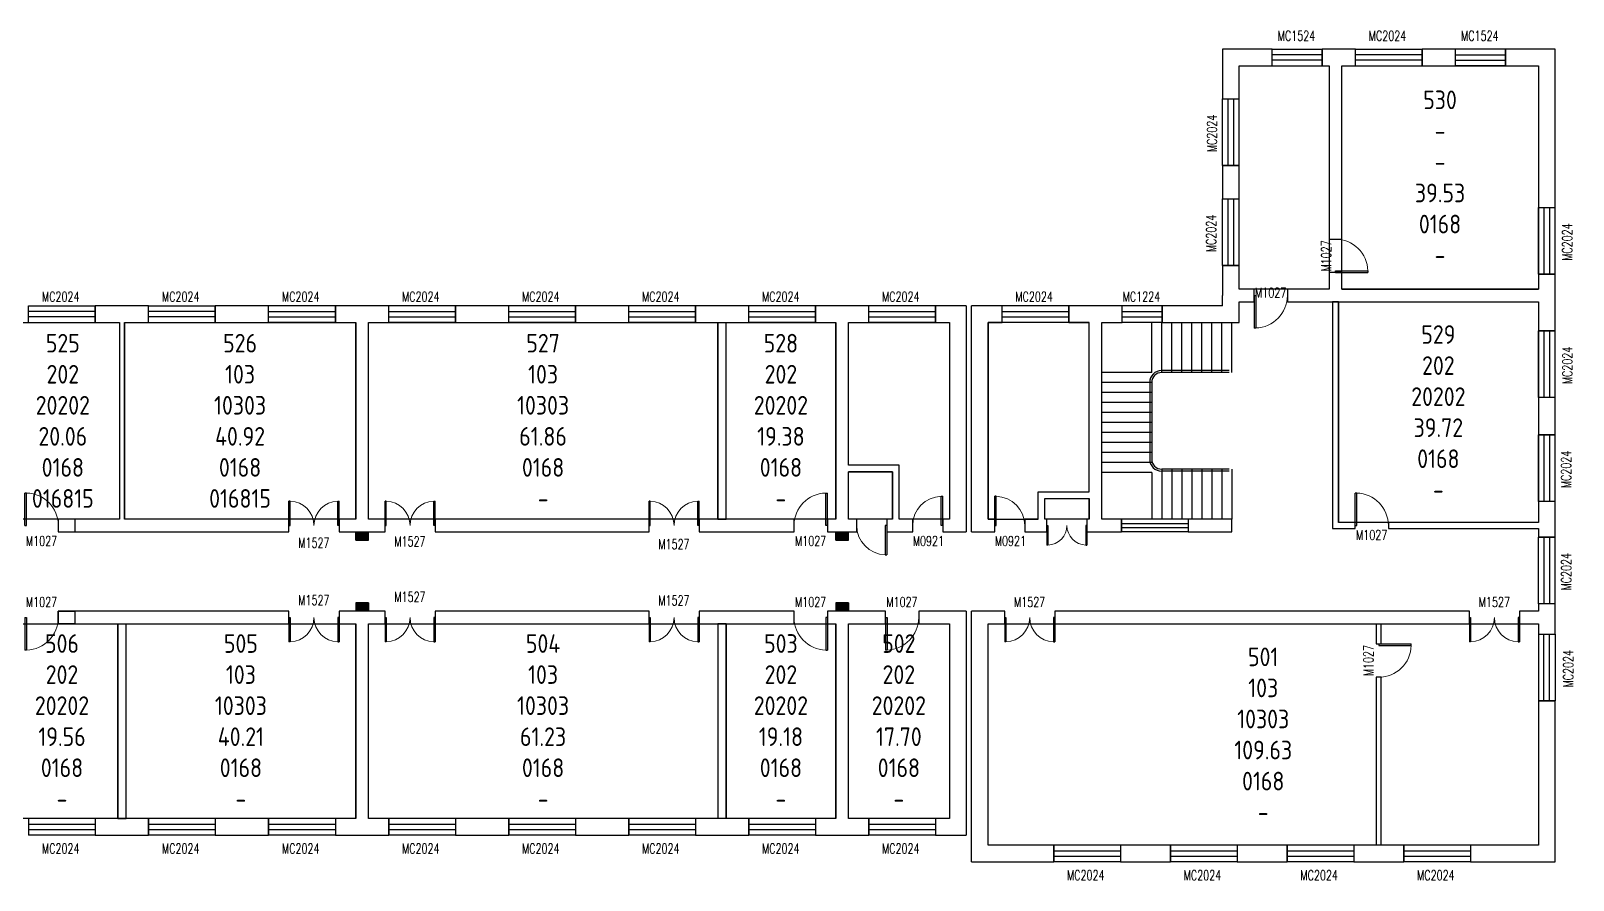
# Model space of a CAD drawing. Extents: x 249962 to 340634, y -29609 to 843.
# Drawn here: x 294367 to 340634, y -29609 to -4132 of the extents above; entities that cross this region are included whole.
import ezdxf

# ---------------------------------------------------------------- set-up
doc = ezdxf.new("R2010")
doc.units = 0
doc.header["$LTSCALE"] = 1000
doc.header["$MEASUREMENT"] = 0
for name, color, linetype in [('body', 30, 'Continuous'), ('RM', 4, 'Continuous'), ('RM$', 5, 'Continuous'), ('RM$TXT', 5, 'Continuous')]:
    doc.layers.add(name, color=color, linetype=linetype)
doc.layers.get('0').freeze()
doc.styles.add('_TCH_WINDOW', font='SIMPLEX', dxfattribs={"height": 3.5, "bigfont": 'GBCBIG'})
doc.styles.add('HZ', font='gbenor.shx', dxfattribs={"bigfont": 'hztxt.shx'})

# ---------------------------------------------------------------- blocks, each defined once
blk = doc.blocks.new('$TCHSYS$WIN2D')
for p, q in [((-0.5, 0.5), (0.5, 0.5)), ((-0.5, 0.5), (-0.5, -0.5)), ((0.5, 0.5), (0.5, -0.5)), ((0.5, 0.167), (-0.5, 0.167)), ((0.5, -0.167), (-0.5, -0.167)), ((-0.5, -0.5), (0.5, -0.5))]:
    blk.add_line(p, q)
blk = doc.blocks.new('$DorLib2D$00000002')
for p, q in [((-0.5, 0), (-0.5, 0.4875)), ((-0.475, 0.4875), (-0.5, 0.4875)), ((-0.475, 0), (-0.475, 0.4875)), ((0.475, 0), (0.475, 0.4875)), ((0.475, 0.4875), (0.5, 0.4875)), ((0.5, 0), (0.5, 0.4875)), ((-0.5, 0), (-0.475, 0)), ((0.5, 0), (0.475, 0))]:
    blk.add_line(p, q)
at = {"lineweight": 13}
for centre, start, end in [((-0.4875, 0), 0, 88.53072), ((0.4875, 0), 91.46928, 180)]:
    blk.add_arc(centre, 0.4875, start, end, dxfattribs=at)
blk = doc.blocks.new('$DorLib2D$00000001')
for p, q in [((0.45, 0.975), (0.5, 0.975)), ((0.45, 0), (0.45, 0.975)), ((0.5, 0), (0.5, 0.975)), ((0.5, 0), (0.45, 0))]:
    blk.add_line(p, q)
at = {"lineweight": 13}
blk.add_arc((0.475, 0), 0.975, 91.4693, 180, dxfattribs=at)

msp = doc.modelspace()

# ---------------------------------------------------------------- hatches: boundary and pattern name
at = {"layer": 'body'}
for points in [[(304491, -19411), (304491, -19161), (304111, -19161), (304111, -19411)], [(318891, -19411), (318891, -19161), (318511, -19161), (318511, -19411)], [(304111, -21290), (304111, -21541), (304491, -21541), (304491, -21290)], [(318511, -21290), (318511, -21541), (318891, -21541), (318891, -21290)]]:
    msp.add_hatch(color=30, dxfattribs=at).paths.add_polyline_path(points)

# ---------------------------------------------------------------- linework, layer by layer
at = {"layer": 'body', "color": 30}
for p, q in [((331601, -4681), (330111, -4681)), ((330111, -4681), (330111, -6171)), ((331601, -5181), (331601, -4681)), ((333501, -4681), (333101, -4681)), ((333101, -4681), (333101, -5181)), ((334101, -4681), (333501, -4681)), ((334101, -5181), (334101, -4681)), ((337101, -4681), (336101, -4681)), ((336101, -4681), (336101, -5181)), ((337101, -5181), (337101, -4681)), ((340091, -4681), (338601, -4681)), ((338601, -4681), (338601, -5181)), ((330611, -5181), (331601, -5181)), ((330611, -6171), (330611, -5181)), ((333101, -5181), (333311, -5181)), ((333311, -5181), (333311, -10381)), ((333691, -10381), (333691, -5181)), ((333691, -5181), (334101, -5181)), ((336101, -5181), (337101, -5181)), ((338601, -5181), (339591, -5181)), ((339591, -5181), (339591, -9431)), ((330111, -6171), (330611, -6171)), ((330611, -8171), (330111, -8171)), ((330111, -8171), (330111, -9171)), ((330611, -9171), (330611, -8171)), ((330111, -9171), (330611, -9171)), ((339591, -9431), (340091, -9431)), ((333311, -10381), (333691, -10381)), ((330611, -11171), (330111, -11171)), ((330111, -11171), (330111, -12071)), ((330611, -11881), (330611, -11171)), ((333691, -11381), (333311, -11381)), ((333311, -11381), (333311, -11881)), ((333691, -11881), (333691, -11381)), ((340091, -11431), (339591, -11431)), ((339591, -11431), (339591, -11881)), ((331061, -11881), (330611, -11881)), ((331061, -12261), (331061, -11881)), ((333311, -11881), (332061, -11881)), ((332061, -11881), (332061, -12261)), ((333691, -11881), (339591, -11881)), ((297101, -12381), (296301, -12381)), ((296301, -12381), (296301, -12881)), ((297901, -12381), (297101, -12381)), ((297901, -12881), (297901, -12381)), ((301501, -12381), (299901, -12381)), ((299901, -12381), (299901, -12881)), ((301501, -12881), (301501, -12381)), ((304301, -12381), (303501, -12381)), ((303501, -12381), (303501, -12881)), ((305101, -12381), (304301, -12381)), ((305101, -12881), (305101, -12381)), ((308701, -12381), (307101, -12381)), ((307101, -12381), (307101, -12881)), ((308701, -12881), (308701, -12381)), ((312301, -12381), (310701, -12381)), ((310701, -12381), (310701, -12881)), ((312301, -12881), (312301, -12381)), ((315901, -12381), (314301, -12381)), ((314301, -12381), (314301, -12881)), ((315901, -12881), (315901, -12381)), ((318701, -12381), (317901, -12381)), ((317901, -12381), (317901, -12881)), ((319501, -12381), (318701, -12381)), ((319501, -12881), (319501, -12381)), ((322421, -12381), (321501, -12381)), ((321501, -12381), (321501, -12881)), ((322421, -12381), (322421, -19161)), ((322581, -19161), (322581, -12381)), ((323501, -12381), (322581, -12381)), ((323501, -12881), (323501, -12381)), ((326301, -12381), (325501, -12381)), ((325501, -12381), (325501, -12881)), ((327101, -12381), (326301, -12381)), ((327101, -12881), (327101, -12381)), ((330111, -12381), (328301, -12381)), ((328301, -12381), (328301, -12881)), ((330111, -12381), (330111, -12071)), ((330611, -12881), (330611, -12261)), ((330611, -12261), (331061, -12261)), ((332061, -12261), (333501, -12261)), ((333411, -12261), (333411, -19061)), ((333591, -12261), (333411, -12261)), ((333501, -12261), (339591, -12261)), ((333591, -12261), (333591, -18881)), ((339591, -12261), (339591, -13131)), ((296301, -12881), (297026, -12881)), ((297026, -12881), (297026, -18781)), ((297176, -12881), (297176, -18781)), ((297176, -12881), (297901, -12881)), ((299901, -12881), (301501, -12881)), ((303501, -12881), (304111, -12881)), ((304111, -18781), (304111, -12881)), ((304491, -12881), (305101, -12881)), ((304491, -18781), (304491, -12881)), ((307101, -12881), (308701, -12881)), ((310701, -12881), (312301, -12881)), ((314301, -12881), (315901, -12881)), ((314976, -18781), (314976, -12881)), ((314976, -12881), (315226, -12881)), ((315226, -18781), (315226, -12881)), ((317901, -12881), (318511, -12881)), ((318511, -17261), (318511, -12881)), ((318891, -12881), (319501, -12881)), ((318891, -17161), (318891, -12881)), ((321501, -12881), (321921, -12881)), ((321921, -12881), (321921, -18781)), ((323081, -18781), (323081, -12881)), ((323081, -12881), (323501, -12881)), ((325501, -12881), (326111, -12881)), ((326111, -17961), (326111, -12881)), ((326491, -12881), (327101, -12881)), ((326491, -18061), (326491, -12881)), ((327991, -14381), (327991, -12881)), ((328291, -14381), (328291, -12881)), ((328301, -12881), (330611, -12881)), ((328591, -14381), (328591, -12881)), ((328891, -14381), (328891, -12881)), ((329191, -14381), (329191, -12881)), ((329491, -14381), (329491, -12881)), ((329791, -14381), (329791, -12881)), ((330091, -14381), (330091, -12881)), ((330391, -14381), (330391, -12881)), ((339591, -13131), (340091, -13131)), ((330311, -14321), (328291, -14321)), ((327991, -14381), (326491, -14381)), ((327991, -14681), (326491, -14681)), ((327931, -14681), (327931, -16981)), ((327991, -14681), (327991, -16981)), ((330311, -14381), (328291, -14381)), ((327991, -14981), (326491, -14981)), ((339591, -15131), (339591, -16251)), ((340091, -15131), (339591, -15131)), ((327991, -15281), (326491, -15281)), ((327991, -15581), (326491, -15581)), ((327991, -15881), (326491, -15881)), ((327991, -16181), (326491, -16181)), ((327991, -16481), (326491, -16481)), ((339591, -16251), (340091, -16251)), ((327991, -16781), (326491, -16781)), ((327991, -17081), (326491, -17081)), ((318511, -18781), (318511, -17261)), ((320417, -17161), (318891, -17161)), ((318891, -18781), (318891, -17361)), ((320217, -17361), (318891, -17361)), ((320217, -18781), (320217, -17361)), ((320417, -18781), (320417, -17161)), ((327991, -17381), (326491, -17381)), ((327991, -17381), (327991, -18781)), ((330311, -17281), (328291, -17281)), ((328291, -17281), (328291, -18781)), ((330311, -17341), (328291, -17341)), ((328591, -17281), (328591, -18781)), ((328891, -17281), (328891, -18781)), ((329191, -17281), (329191, -18781)), ((329491, -17281), (329491, -18781)), ((329791, -17281), (329791, -18781)), ((330091, -17281), (330091, -18781)), ((330391, -17281), (330391, -18781)), ((324584, -18781), (324584, -17961)), ((324584, -17961), (326111, -17961)), ((324784, -18781), (324784, -18161)), ((324784, -18161), (326111, -18161)), ((326111, -18781), (326111, -18161)), ((326491, -18781), (326491, -18061)), ((340091, -18251), (339591, -18251)), ((339591, -18251), (339591, -18881)), ((297026, -18781), (295191, -18781)), ((295191, -18781), (295191, -19161)), ((295691, -18781), (295691, -19161)), ((302111, -18781), (297176, -18781)), ((302111, -19161), (302111, -18781)), ((304111, -18781), (303611, -18781)), ((303611, -18781), (303611, -19161)), ((304991, -18781), (304491, -18781)), ((304991, -19161), (304991, -18781)), ((312911, -18781), (306491, -18781)), ((306491, -18781), (306491, -19161)), ((312911, -19161), (312911, -18781)), ((317261, -18781), (314411, -18781)), ((314411, -18781), (314411, -19161)), ((314976, -18781), (315226, -18781)), ((317261, -19161), (317261, -18781)), ((318511, -18781), (318261, -18781)), ((318261, -18781), (318261, -19161)), ((319142, -18781), (318891, -18781)), ((319142, -19161), (319142, -18781)), ((320217, -18781), (320042, -18781)), ((320042, -18781), (320042, -19161)), ((320821, -18781), (320417, -18781)), ((320821, -19161), (320821, -18781)), ((321921, -18781), (321721, -18781)), ((321721, -18781), (321721, -19161)), ((323281, -18781), (323081, -18781)), ((323281, -19161), (323281, -18781)), ((324584, -18781), (324181, -18781)), ((324181, -18781), (324181, -19161)), ((324847, -18781), (324784, -18781)), ((324847, -19161), (324847, -18781)), ((326111, -18781), (326047, -18781)), ((326047, -18781), (326047, -19161)), ((327083, -18781), (326491, -18781)), ((327083, -19161), (327083, -18781)), ((330391, -18781), (329083, -18781)), ((329083, -18781), (329083, -19161)), ((330391, -19161), (330391, -18781)), ((334091, -18881), (333591, -18881)), ((334091, -19061), (334091, -18881)), ((339591, -18881), (335091, -18881)), ((335091, -18881), (335091, -19061)), ((295191, -19161), (297101, -19161)), ((297101, -19161), (302111, -19161)), ((303611, -19161), (304301, -19161)), ((304111, -19411), (304111, -19161)), ((304111, -19161), (304491, -19161)), ((304111, -19411), (304491, -19411)), ((304301, -19161), (304991, -19161)), ((304491, -19411), (304491, -19161)), ((306491, -19161), (312911, -19161)), ((314411, -19161), (317261, -19161)), ((318261, -19161), (318701, -19161)), ((318511, -19411), (318511, -19161)), ((318511, -19161), (318891, -19161)), ((318511, -19411), (318891, -19411)), ((318701, -19161), (319142, -19161)), ((318891, -19411), (318891, -19161)), ((320042, -19161), (320317, -19161)), ((320317, -19161), (320821, -19161)), ((321721, -19161), (322421, -19161)), ((322581, -19161), (323281, -19161)), ((324181, -19161), (324684, -19161)), ((324684, -19161), (324847, -19161)), ((326047, -19161), (326301, -19161)), ((326301, -19161), (327083, -19161)), ((329083, -19161), (330391, -19161)), ((333411, -19061), (334091, -19061)), ((335091, -19061), (339591, -19061)), ((339591, -19061), (339591, -19321)), ((339591, -19321), (340091, -19321)), ((302111, -21541), (295191, -21541)), ((295191, -21541), (295191, -21921)), ((302111, -21921), (302111, -21541)), ((304301, -21541), (303611, -21541)), ((303611, -21541), (303611, -21921)), ((304111, -21290), (304111, -21541)), ((304491, -21290), (304111, -21290)), ((304491, -21541), (304111, -21541)), ((304991, -21541), (304301, -21541)), ((304491, -21290), (304491, -21541)), ((304991, -21921), (304991, -21541)), ((312911, -21541), (306491, -21541)), ((306491, -21541), (306491, -21921)), ((312911, -21921), (312911, -21541)), ((317261, -21541), (314411, -21541)), ((314411, -21541), (314411, -21921)), ((317261, -21921), (317261, -21541)), ((318701, -21541), (318261, -21541)), ((318261, -21541), (318261, -21921)), ((318511, -21290), (318511, -21541)), ((318891, -21290), (318511, -21290)), ((318891, -21541), (318511, -21541)), ((320001, -21541), (318701, -21541)), ((318891, -21290), (318891, -21541)), ((320001, -21921), (320001, -21541)), ((322421, -21541), (321001, -21541)), ((321001, -21541), (321001, -21921)), ((322421, -21541), (322421, -28261)), ((322581, -29061), (322581, -21541)), ((323581, -21541), (322581, -21541)), ((323581, -21921), (323581, -21541)), ((334801, -21541), (325081, -21541)), ((325081, -21541), (325081, -21921)), ((337521, -21541), (334801, -21541)), ((337521, -21921), (337521, -21541)), ((339591, -21541), (339021, -21541)), ((339021, -21541), (339021, -21921)), ((340091, -21321), (339591, -21321)), ((339591, -21321), (339591, -21541)), ((295191, -21921), (302111, -21921)), ((296976, -27761), (296976, -21921)), ((296976, -21921), (297226, -21921)), ((297226, -27761), (297226, -21921)), ((303611, -21921), (304111, -21921)), ((304111, -27761), (304111, -21921)), ((304491, -27761), (304491, -21921)), ((304491, -21921), (304991, -21921)), ((306491, -21921), (312911, -21921)), ((314411, -21921), (317261, -21921)), ((314976, -21921), (314976, -27761)), ((315226, -21921), (314976, -21921)), ((315226, -21921), (315226, -27761)), ((318261, -21921), (318511, -21921)), ((318511, -27761), (318511, -21921)), ((318891, -27761), (318891, -21921)), ((318891, -21921), (320001, -21921)), ((321001, -21921), (321921, -21921)), ((321921, -21921), (321921, -27761)), ((323081, -28561), (323081, -21921)), ((323081, -21921), (323581, -21921)), ((325081, -21921), (334726, -21921)), ((334726, -21921), (334726, -22521)), ((334876, -22521), (334876, -21921)), ((334876, -21921), (337521, -21921)), ((339021, -21921), (339591, -21921)), ((339591, -21921), (339591, -22231)), ((334726, -22521), (334876, -22521)), ((339591, -22231), (340091, -22231)), ((334876, -23521), (334726, -23521)), ((334726, -23521), (334726, -28561)), ((334876, -28561), (334876, -23521)), ((340091, -24231), (339591, -24231)), ((339591, -24231), (339591, -28561)), ((297901, -27761), (296301, -27761)), ((296301, -27761), (296301, -28261)), ((296976, -27761), (297226, -27761)), ((297901, -28261), (297901, -27761)), ((301501, -27761), (299901, -27761)), ((299901, -27761), (299901, -28261)), ((301501, -28261), (301501, -27761)), ((304111, -27761), (303501, -27761)), ((303501, -27761), (303501, -28261)), ((305101, -27761), (304491, -27761)), ((305101, -28261), (305101, -27761)), ((307901, -27761), (307101, -27761)), ((307101, -27761), (307101, -28261)), ((308701, -27761), (307901, -27761)), ((308701, -28261), (308701, -27761)), ((312301, -27761), (310701, -27761)), ((310701, -27761), (310701, -28261)), ((312301, -28261), (312301, -27761)), ((315901, -27761), (314301, -27761)), ((314301, -27761), (314301, -28261)), ((315226, -27761), (314976, -27761)), ((315901, -28261), (315901, -27761)), ((318511, -27761), (317901, -27761)), ((317901, -27761), (317901, -28261)), ((319501, -27761), (318891, -27761)), ((319501, -28261), (319501, -27761)), ((321921, -27761), (321501, -27761)), ((321501, -27761), (321501, -28261)), ((296301, -28261), (297901, -28261)), ((299901, -28261), (301501, -28261)), ((303501, -28261), (304301, -28261)), ((304301, -28261), (305101, -28261)), ((307101, -28261), (307776, -28261)), ((307776, -28261), (307776, -28261)), ((307776, -28261), (308026, -28261)), ((308026, -28261), (308701, -28261)), ((308026, -28261), (308026, -28261)), ((310701, -28261), (312301, -28261)), ((314301, -28261), (315901, -28261)), ((317901, -28261), (318701, -28261)), ((318701, -28261), (319501, -28261)), ((321501, -28261), (322421, -28261)), ((325051, -28561), (323081, -28561)), ((325051, -29061), (325051, -28561)), ((328551, -28561), (327051, -28561)), ((327051, -28561), (327051, -29061)), ((328551, -29061), (328551, -28561)), ((332051, -28561), (330551, -28561)), ((330551, -28561), (330551, -29061)), ((332051, -29061), (332051, -28561)), ((334726, -28561), (334051, -28561)), ((334051, -28561), (334051, -29061)), ((335551, -28561), (334876, -28561)), ((335551, -29061), (335551, -28561)), ((339591, -28561), (337551, -28561)), ((337551, -28561), (337551, -29061)), ((322581, -29061), (325051, -29061)), ((327051, -29061), (328551, -29061)), ((330551, -29061), (332051, -29061)), ((334051, -29061), (334801, -29061)), ((334801, -29061), (335551, -29061)), ((337551, -29061), (340091, -29061))]:
    msp.add_line(p, q, dxfattribs=at)
at = {"layer": 'body', "color": 9}
for p, q in [((340091, -9431), (340091, -4681)), ((340091, -12071), (340091, -11431)), ((340091, -13131), (340091, -12071)), ((340091, -16251), (340091, -15131)), ((340091, -18971), (340091, -18251)), ((340091, -19321), (340091, -18971)), ((340091, -21731), (340091, -21321)), ((340091, -22231), (340091, -21731)), ((340091, -29061), (340091, -24231))]:
    msp.add_line(p, q, dxfattribs=at)
at = {"layer": 'body', "color": 30}
msp.add_lwpolyline([(295191, -21541), (295691, -21541), (295691, -21921), (295191, -21921)], close=True, dxfattribs=at)
for centre, radius, start, end in [((328291, -14681), 360, 90, 180), ((328291, -14681), 300, 90, 180), ((328291, -16981), 360, 180, 270), ((328291, -16981), 300, 180, 270)]:
    msp.add_arc(centre, radius, start, end, dxfattribs=at)
at = {"layer": 'RM'}
for points in [[(330611, -5181), (333311, -5181), (333311, -11881), (330611, -11881)], [(318891, -12881), (321921, -12881), (321921, -18781), (320417, -18781), (320417, -17161), (318891, -17161)], [(324584, -18781), (324584, -17961), (326111, -17961), (326111, -12881), (323081, -12881), (323081, -18781)], [(318891, -17361), (320217, -17361), (320217, -18781), (318891, -18781)], [(324784, -18161), (326111, -18161), (326111, -18781), (324784, -18781)]]:
    msp.add_lwpolyline(points, close=True, dxfattribs=at)
at = {"layer": 'RM$'}
for points in [[(333691, -5181), (339591, -5181), (339591, -11881), (333691, -11881)], [(333591, -12261), (339591, -12261), (339591, -18881), (333591, -18881)], [(293626, -12881), (297026, -12881), (297026, -18781), (293626, -18781)], [(297176, -12881), (304111, -12881), (304111, -18781), (297176, -18781)], [(304491, -12881), (314976, -12881), (314976, -18781), (304491, -18781)], [(315226, -12881), (318511, -12881), (318511, -18781), (315226, -18781)], [(293626, -21921), (296976, -21921), (296976, -27761), (293626, -27761)], [(297226, -21921), (304111, -21921), (304111, -27761), (297226, -27761)], [(304491, -21921), (314976, -21921), (314976, -27761), (304491, -27761)], [(315226, -21921), (318511, -21921), (318511, -27761), (315226, -27761)], [(318891, -21921), (321921, -21921), (321921, -27761), (318891, -27761)], [(323081, -21921), (339591, -21921), (339591, -28561), (323081, -28561)]]:
    msp.add_lwpolyline(points, close=True, dxfattribs=at)

# ---------------------------------------------------------------- block references
at = {"layer": 'body', "color": 30}
ref = msp.add_blockref('$TCHSYS$WIN2D', (332351, -4931), dxfattribs=dict(at, xscale=1500, yscale=-500, zscale=1500))
ref.add_attrib('A', 'MC1524', (331771, -4429), dxfattribs={"layer": '0', "height": 297.5, "style": '_TCH_WINDOW', "width": 0.705882})
ref = msp.add_blockref('$TCHSYS$WIN2D', (335101, -4931), dxfattribs=dict(at, xscale=2000, yscale=-500, zscale=2000))
ref.add_attrib('A', 'MC2024', (334501, -4429), dxfattribs={"layer": '0', "height": 297.5, "style": '_TCH_WINDOW', "width": 0.705882})
ref = msp.add_blockref('$TCHSYS$WIN2D', (337851, -4931), dxfattribs=dict(at, xscale=-1500, yscale=-500, zscale=-1500))
ref.add_attrib('A', 'MC1524', (337271, -4429), dxfattribs={"layer": '0', "height": 297.5, "style": '_TCH_WINDOW', "width": 0.705882})
ref = msp.add_blockref('$TCHSYS$WIN2D', (330361, -7171), dxfattribs=dict(at, xscale=2000, yscale=500, zscale=2000, rotation=90))
ref.add_attrib('A', 'MC2024', (329949, -7771), dxfattribs={"layer": '0', "height": 297.5, "rotation": 90, "style": '_TCH_WINDOW', "width": 0.705882})
ref = msp.add_blockref('$TCHSYS$WIN2D', (330361, -10171), dxfattribs=dict(at, xscale=2000, yscale=500, zscale=2000, rotation=90))
ref.add_attrib('A', 'MC2024', (329924, -10771), dxfattribs={"layer": '0', "height": 297.5, "rotation": 90, "style": '_TCH_WINDOW', "width": 0.705882})
ref = msp.add_blockref('$TCHSYS$WIN2D', (339841, -10431), dxfattribs=dict(at, xscale=-2000, yscale=-500, zscale=-2000, rotation=270))
ref.add_attrib('A', 'MC2024', (340604, -11031), dxfattribs={"layer": '0', "height": 297.5, "rotation": 90, "style": '_TCH_WINDOW', "width": 0.705882})
ref = msp.add_blockref('$DorLib2D$00000001', (333501, -10881), dxfattribs=dict(at, xscale=-1000, yscale=-1000, zscale=-1000, rotation=90))
ref.add_attrib('A', 'M1027', (333374, -11351), dxfattribs={"layer": '0', "height": 297.5, "rotation": 90, "style": '_TCH_WINDOW', "width": 0.705882})
ref = msp.add_blockref('$TCHSYS$WIN2D', (295301, -12631), dxfattribs=dict(at, xscale=2000, yscale=-500, zscale=2000))
ref.add_attrib('A', 'MC2024', (294701, -12254), dxfattribs={"layer": '0', "height": 297.5, "style": '_TCH_WINDOW', "width": 0.705882})
ref = msp.add_blockref('$TCHSYS$WIN2D', (298901, -12631), dxfattribs=dict(at, xscale=2000, yscale=-500, zscale=2000))
ref.add_attrib('A', 'MC2024', (298301, -12254), dxfattribs={"layer": '0', "height": 297.5, "style": '_TCH_WINDOW', "width": 0.705882})
ref = msp.add_blockref('$TCHSYS$WIN2D', (302501, -12631), dxfattribs=dict(at, xscale=-2000, yscale=-500, zscale=-2000))
ref.add_attrib('A', 'MC2024', (301901, -12254), dxfattribs={"layer": '0', "height": 297.5, "style": '_TCH_WINDOW', "width": 0.705882})
ref = msp.add_blockref('$TCHSYS$WIN2D', (306101, -12631), dxfattribs=dict(at, xscale=-2000, yscale=-500, zscale=-2000))
ref.add_attrib('A', 'MC2024', (305501, -12254), dxfattribs={"layer": '0', "height": 297.5, "style": '_TCH_WINDOW', "width": 0.705882})
ref = msp.add_blockref('$TCHSYS$WIN2D', (309701, -12631), dxfattribs=dict(at, xscale=-2000, yscale=-500, zscale=-2000))
ref.add_attrib('A', 'MC2024', (309101, -12254), dxfattribs={"layer": '0', "height": 297.5, "style": '_TCH_WINDOW', "width": 0.705882})
ref = msp.add_blockref('$TCHSYS$WIN2D', (313301, -12631), dxfattribs=dict(at, xscale=-2000, yscale=-500, zscale=-2000))
ref.add_attrib('A', 'MC2024', (312701, -12254), dxfattribs={"layer": '0', "height": 297.5, "style": '_TCH_WINDOW', "width": 0.705882})
ref = msp.add_blockref('$TCHSYS$WIN2D', (316901, -12631), dxfattribs=dict(at, xscale=-2000, yscale=-500, zscale=-2000))
ref.add_attrib('A', 'MC2024', (316301, -12254), dxfattribs={"layer": '0', "height": 297.5, "style": '_TCH_WINDOW', "width": 0.705882})
ref = msp.add_blockref('$TCHSYS$WIN2D', (320501, -12631), dxfattribs=dict(at, xscale=-2000, yscale=-500, zscale=-2000))
ref.add_attrib('A', 'MC2024', (319901, -12254), dxfattribs={"layer": '0', "height": 297.5, "style": '_TCH_WINDOW', "width": 0.705882})
ref = msp.add_blockref('$TCHSYS$WIN2D', (324501, -12631), dxfattribs=dict(at, xscale=-2000, yscale=-500, zscale=-2000))
ref.add_attrib('A', 'MC2024', (323901, -12254), dxfattribs={"layer": '0', "height": 297.5, "style": '_TCH_WINDOW', "width": 0.705882})
ref = msp.add_blockref('$TCHSYS$WIN2D', (327701, -12631), dxfattribs=dict(at, xscale=-1200, yscale=-500, zscale=-1200))
ref.add_attrib('A', 'MC1224', (327121, -12254), dxfattribs={"layer": '0', "height": 297.5, "style": '_TCH_WINDOW', "width": 0.705882})
ref = msp.add_blockref('$DorLib2D$00000001', (331561, -12071), dxfattribs=dict(at, xscale=-1000, yscale=-1000, zscale=-1000))
ref.add_attrib('A', 'M1027', (331091, -12134), dxfattribs={"layer": '0', "height": 297.5, "style": '_TCH_WINDOW', "width": 0.705882})
ref = msp.add_blockref('$TCHSYS$WIN2D', (339841, -14131), dxfattribs=dict(at, xscale=-2000, yscale=500, zscale=-2000, rotation=270))
ref.add_attrib('A', 'MC2024', (340609, -14731), dxfattribs={"layer": '0', "height": 297.5, "rotation": 90, "style": '_TCH_WINDOW', "width": 0.705882})
ref = msp.add_blockref('$TCHSYS$WIN2D', (339841, -17251), dxfattribs=dict(at, xscale=-2000, yscale=500, zscale=-2000, rotation=270))
ref.add_attrib('A', 'MC2024', (340571, -17851), dxfattribs={"layer": '0', "height": 297.5, "rotation": 90, "style": '_TCH_WINDOW', "width": 0.705882})
ref = msp.add_blockref('$DorLib2D$00000001', (294691, -18971), dxfattribs=dict(at, xscale=-1000, yscale=1000, zscale=-1000))
ref.add_attrib('A', 'M1027', (294221, -19584), dxfattribs={"layer": '0', "height": 297.5, "style": '_TCH_WINDOW', "width": 0.705882})
ref = msp.add_blockref('$DorLib2D$00000001', (317761, -18971), dxfattribs=dict(at, xscale=1000, yscale=1000, zscale=1000))
ref.add_attrib('A', 'M1027', (317291, -19584), dxfattribs={"layer": '0', "height": 297.5, "style": '_TCH_WINDOW', "width": 0.705882})
ref = msp.add_blockref('$DorLib2D$00000001', (334591, -18971), dxfattribs=dict(at, xscale=-1000, yscale=1000, zscale=-1000))
ref.add_attrib('A', 'M1027', (334121, -19404), dxfattribs={"layer": '0', "height": 297.5, "style": '_TCH_WINDOW', "width": 0.705882})
ref = msp.add_blockref('$DorLib2D$00000002', (302861, -18971), dxfattribs=dict(at, xscale=-1500, yscale=1500, zscale=-1500))
ref.add_attrib('A', 'M1527', (302391, -19636), dxfattribs={"layer": '0', "height": 297.5, "style": '_TCH_WINDOW', "width": 0.705882})
ref = msp.add_blockref('$DorLib2D$00000002', (305741, -18971), dxfattribs=dict(at, xscale=1500, yscale=1500, zscale=1500))
ref.add_attrib('A', 'M1527', (305271, -19597), dxfattribs={"layer": '0', "height": 297.5, "style": '_TCH_WINDOW', "width": 0.705882})
ref = msp.add_blockref('$DorLib2D$00000002', (313661, -18971), dxfattribs=dict(at, xscale=-1500, yscale=1500, zscale=-1500))
ref.add_attrib('A', 'M1527', (313191, -19679), dxfattribs={"layer": '0', "height": 297.5, "style": '_TCH_WINDOW', "width": 0.705882})
ref = msp.add_blockref('$DorLib2D$00000001', (321271, -18971), dxfattribs=dict(at, xscale=900, yscale=900, zscale=900))
ref.add_attrib('A', 'M0921', (320826, -19584), dxfattribs={"layer": '0', "height": 297.5, "style": '_TCH_WINDOW', "width": 0.705882})
ref = msp.add_blockref('$DorLib2D$00000001', (323731, -18971), dxfattribs=dict(at, xscale=-900, yscale=900, zscale=-900))
ref.add_attrib('A', 'M0921', (323286, -19584), dxfattribs={"layer": '0', "height": 297.5, "style": '_TCH_WINDOW', "width": 0.705882})
for name, p, xscale, yscale, zscale in [('$TCHSYS$WIN2D', (328083, -18971), -2000, 380, -2000), ('$DorLib2D$00000001', (319592, -18971), 900, -900, 900), ('$DorLib2D$00000002', (325447, -18971), 1200, -1200, 1200)]:
    msp.add_blockref(name, p, dxfattribs=dict(at, xscale=xscale, yscale=yscale, zscale=zscale))
ref = msp.add_blockref('$TCHSYS$WIN2D', (339841, -20321), dxfattribs=dict(at, xscale=-2000, yscale=500, zscale=-2000, rotation=270))
ref.add_attrib('A', 'MC2024', (340577, -20921), dxfattribs={"layer": '0', "height": 297.5, "rotation": 90, "style": '_TCH_WINDOW', "width": 0.705882})
ref = msp.add_blockref('$DorLib2D$00000001', (294691, -21731), dxfattribs=dict(at, xscale=-1000, yscale=-1000, zscale=-1000))
ref.add_attrib('A', 'M1027', (294221, -21414), dxfattribs={"layer": '0', "height": 297.5, "style": '_TCH_WINDOW', "width": 0.705882})
ref = msp.add_blockref('$DorLib2D$00000002', (302861, -21731), dxfattribs=dict(at, xscale=-1500, yscale=-1500, zscale=-1500))
ref.add_attrib('A', 'M1527', (302391, -21358), dxfattribs={"layer": '0', "height": 297.5, "style": '_TCH_WINDOW', "width": 0.705882})
ref = msp.add_blockref('$DorLib2D$00000002', (305741, -21731), dxfattribs=dict(at, xscale=1500, yscale=-1500, zscale=1500))
ref.add_attrib('A', 'M1527', (305271, -21260), dxfattribs={"layer": '0', "height": 297.5, "style": '_TCH_WINDOW', "width": 0.705882})
ref = msp.add_blockref('$DorLib2D$00000002', (313661, -21731), dxfattribs=dict(at, xscale=-1500, yscale=-1500, zscale=-1500))
ref.add_attrib('A', 'M1527', (313191, -21367), dxfattribs={"layer": '0', "height": 297.5, "style": '_TCH_WINDOW', "width": 0.705882})
ref = msp.add_blockref('$DorLib2D$00000001', (317761, -21731), dxfattribs=dict(at, xscale=1000, yscale=-1000, zscale=1000))
ref.add_attrib('A', 'M1027', (317291, -21414), dxfattribs={"layer": '0', "height": 297.5, "style": '_TCH_WINDOW', "width": 0.705882})
ref = msp.add_blockref('$DorLib2D$00000001', (320501, -21731), dxfattribs=dict(at, xscale=-1000, yscale=-1000, zscale=-1000))
ref.add_attrib('A', 'M1027', (320031, -21414), dxfattribs={"layer": '0', "height": 297.5, "style": '_TCH_WINDOW', "width": 0.705882})
ref = msp.add_blockref('$DorLib2D$00000002', (324331, -21731), dxfattribs=dict(at, xscale=1500, yscale=-1500, zscale=1500))
ref.add_attrib('A', 'M1527', (323861, -21414), dxfattribs={"layer": '0', "height": 297.5, "style": '_TCH_WINDOW', "width": 0.705882})
ref = msp.add_blockref('$DorLib2D$00000002', (338271, -21731), dxfattribs=dict(at, xscale=-1500, yscale=-1500, zscale=-1500))
ref.add_attrib('A', 'M1527', (337801, -21414), dxfattribs={"layer": '0', "height": 297.5, "style": '_TCH_WINDOW', "width": 0.705882})
ref = msp.add_blockref('$DorLib2D$00000001', (334801, -23021), dxfattribs=dict(at, xscale=-1000, yscale=1000, zscale=-1000, rotation=270))
ref.add_attrib('A', 'M1027', (334641, -23491), dxfattribs={"layer": '0', "height": 297.5, "rotation": 90, "style": '_TCH_WINDOW', "width": 0.705882})
ref = msp.add_blockref('$TCHSYS$WIN2D', (339841, -23231), dxfattribs=dict(at, xscale=2000, yscale=-500, zscale=2000, rotation=270))
ref.add_attrib('A', 'MC2024', (340634, -23831), dxfattribs={"layer": '0', "height": 297.5, "rotation": 90, "style": '_TCH_WINDOW', "width": 0.705882})
ref = msp.add_blockref('$TCHSYS$WIN2D', (295301, -28011), dxfattribs=dict(at, xscale=2000, yscale=-500, zscale=2000, rotation=180))
ref.add_attrib('A', 'MC2024', (294701, -28809), dxfattribs={"layer": '0', "height": 297.5, "style": '_TCH_WINDOW', "width": 0.705882})
ref = msp.add_blockref('$TCHSYS$WIN2D', (298901, -28011), dxfattribs=dict(at, xscale=2000, yscale=-500, zscale=2000, rotation=180))
ref.add_attrib('A', 'MC2024', (298301, -28809), dxfattribs={"layer": '0', "height": 297.5, "style": '_TCH_WINDOW', "width": 0.705882})
ref = msp.add_blockref('$TCHSYS$WIN2D', (302501, -28011), dxfattribs=dict(at, xscale=2000, yscale=-500, zscale=2000, rotation=180))
ref.add_attrib('A', 'MC2024', (301901, -28809), dxfattribs={"layer": '0', "height": 297.5, "style": '_TCH_WINDOW', "width": 0.705882})
ref = msp.add_blockref('$TCHSYS$WIN2D', (306101, -28011), dxfattribs=dict(at, xscale=2000, yscale=-500, zscale=2000, rotation=180))
ref.add_attrib('A', 'MC2024', (305501, -28809), dxfattribs={"layer": '0', "height": 297.5, "style": '_TCH_WINDOW', "width": 0.705882})
ref = msp.add_blockref('$TCHSYS$WIN2D', (309701, -28011), dxfattribs=dict(at, xscale=2000, yscale=-500, zscale=2000, rotation=180))
ref.add_attrib('A', 'MC2024', (309101, -28809), dxfattribs={"layer": '0', "height": 297.5, "style": '_TCH_WINDOW', "width": 0.705882})
ref = msp.add_blockref('$TCHSYS$WIN2D', (313301, -28011), dxfattribs=dict(at, xscale=2000, yscale=-500, zscale=2000, rotation=180))
ref.add_attrib('A', 'MC2024', (312701, -28809), dxfattribs={"layer": '0', "height": 297.5, "style": '_TCH_WINDOW', "width": 0.705882})
ref = msp.add_blockref('$TCHSYS$WIN2D', (316901, -28011), dxfattribs=dict(at, xscale=2000, yscale=-500, zscale=2000, rotation=180))
ref.add_attrib('A', 'MC2024', (316301, -28809), dxfattribs={"layer": '0', "height": 297.5, "style": '_TCH_WINDOW', "width": 0.705882})
ref = msp.add_blockref('$TCHSYS$WIN2D', (320501, -28011), dxfattribs=dict(at, xscale=2000, yscale=-500, zscale=2000, rotation=180))
ref.add_attrib('A', 'MC2024', (319901, -28809), dxfattribs={"layer": '0', "height": 297.5, "style": '_TCH_WINDOW', "width": 0.705882})
ref = msp.add_blockref('$TCHSYS$WIN2D', (326051, -28811), dxfattribs=dict(at, xscale=2000, yscale=-500, zscale=2000, rotation=180))
ref.add_attrib('A', 'MC2024', (325451, -29609), dxfattribs={"layer": '0', "height": 297.5, "style": '_TCH_WINDOW', "width": 0.705882})
ref = msp.add_blockref('$TCHSYS$WIN2D', (329551, -28811), dxfattribs=dict(at, xscale=2000, yscale=-500, zscale=2000, rotation=180))
ref.add_attrib('A', 'MC2024', (328951, -29609), dxfattribs={"layer": '0', "height": 297.5, "style": '_TCH_WINDOW', "width": 0.705882})
ref = msp.add_blockref('$TCHSYS$WIN2D', (333051, -28811), dxfattribs=dict(at, xscale=2000, yscale=-500, zscale=2000, rotation=180))
ref.add_attrib('A', 'MC2024', (332451, -29609), dxfattribs={"layer": '0', "height": 297.5, "style": '_TCH_WINDOW', "width": 0.705882})
ref = msp.add_blockref('$TCHSYS$WIN2D', (336551, -28811), dxfattribs=dict(at, xscale=2000, yscale=-500, zscale=2000, rotation=180))
ref.add_attrib('A', 'MC2024', (335951, -29609), dxfattribs={"layer": '0', "height": 297.5, "style": '_TCH_WINDOW', "width": 0.705882})

# ---------------------------------------------------------------- texts
at = {"layer": 'RM$TXT', "char_height": 558.8, "attachment_point": 8, "style": 'HZ'}
for s, insert in [('530^M^J-^M^J-^M^J39.53^M^J0168^M^J-^M^J', (336641, -11138)), ('525^M^J202^M^J20202^M^J20.06^M^J0168^M^J016815^M^J', (295326, -18438)), ('526^M^J103^M^J10303^M^J40.92^M^J0168^M^J016815^M^J', (300643, -18438)), ('527^M^J103^M^J10303^M^J61.86^M^J0168^M^J-^M^J', (309733, -18438)), ('528^M^J202^M^J20202^M^J19.38^M^J0168^M^J-^M^J', (316868, -18438)), ('529^M^J202^M^J20202^M^J39.72^M^J0168^M^J-^M^J', (336591, -18178)), ('506^M^J202^M^J20202^M^J19.56^M^J0168^M^J-^M^J', (295301, -27448)), ('505^M^J103^M^J10303^M^J40.21^M^J0168^M^J-^M^J', (300668, -27448)), ('504^M^J103^M^J10303^M^J61.23^M^J0168^M^J-^M^J', (309733, -27448)), ('503^M^J202^M^J20202^M^J19.18^M^J0168^M^J-^M^J', (316868, -27448)), ('502^M^J202^M^J20202^M^J17.70^M^J0168^M^J-^M^J', (320406, -27448)), ('501^M^J103^M^J10303^M^J109.63^M^J0168^M^J-^M^J', (331336, -27848))]:
    msp.add_mtext(s, dxfattribs=dict(at, insert=insert))

doc.saveas('drawing.dxf')
